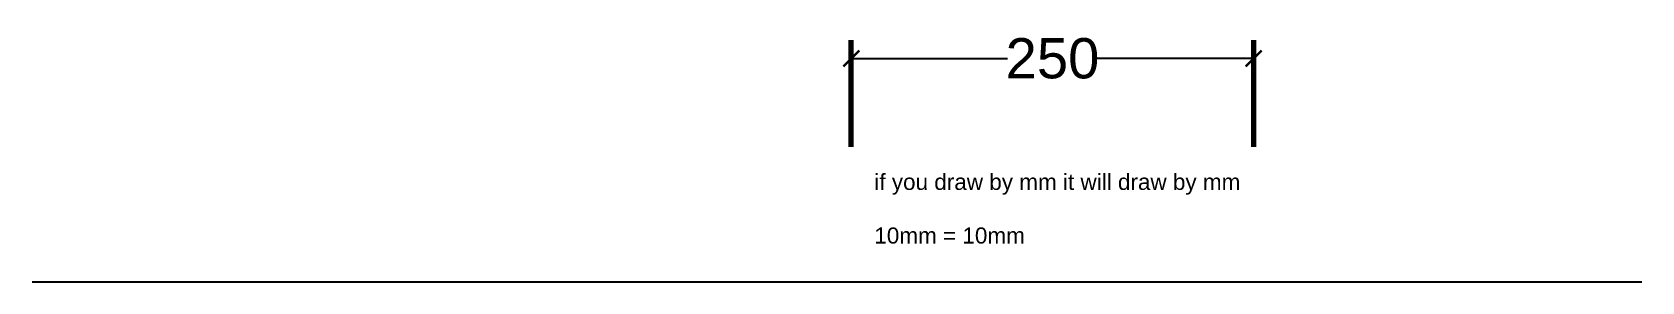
# Model space of a CAD drawing. Header units: inches. Extents: x -5594 to 287, y -2395 to 251.
# Drawn here: x -713 to 287, y 96 to 251 of the extents above.
import ezdxf

# ---------------------------------------------------------------- set-up
doc = ezdxf.new("R2010")
doc.units = ezdxf.units.IN
doc.header["$MEASUREMENT"] = 0
doc.styles.get("Standard").update_dxf_attribs({"font": 'arial.ttf'})
doc.dimstyles.get("Standard").update_dxf_attribs({"dimtxt": 25, "dimasz": 10, "dimexe": 0.18, "dimexo": 0.0625, "dimgap": 0.09, "dimtad": 0, "dimdec": 0, "dimzin": 0, "dimdsep": 46, "dimtxsty": 'Standard', "dimblk": 'ARCHTICK', "dimcen": 10, "dimadec": 0, "dimazin": 0, "dimtfac": 1, "dimtdec": 0, "dimtofl": 0, "dimtmove": 0, "dimatfit": 3, "dimldrblk": 'ARCHTICK', "dimfxl": 1, "dimtolj": 1, "dimtzin": 0, "dimarcsym": 0})

# ---------------------------------------------------------------- blocks, each defined once
blk = doc.blocks.new('_ArchTick')
at = {"color": 0, "linetype": 'ByBlock', "const_width": 0.15}
blk.add_lwpolyline([(-0.5, -0.5), (0.5, 0.5)], dxfattribs=at)
blk = doc.blocks.new('*D2')
at = {"color": 0, "lineweight": -2}
for p, q in [((-203.7, 217.7), (-203.7, 234.6)), ((-203.7, 234.4), (-106.6, 234.4)), ((46.3, 234.4), (-50.9, 234.4)), ((46.3, 217.7), (46.3, 234.6))]:
    blk.add_line(p, q, dxfattribs=at)
at = {"layer": 'Defpoints', "color": 0}
for p in [(46.3, 234.4), (-203.7, 217.7), (46.3, 217.7)]:
    blk.add_point(p, dxfattribs=at)
at = {"color": 0, "lineweight": -2, "xscale": 10, "yscale": 10, "zscale": 10, "rotation": 180}
blk.add_blockref('_ArchTick', (-203.7, 234.4), dxfattribs=at)
at = {"color": 0, "lineweight": -2, "xscale": 10, "yscale": 10, "zscale": 10}
blk.add_blockref('_ArchTick', (46.3, 234.4), dxfattribs=at)
at = {"color": 0, "insert": (-78.7, 234.4), "char_height": 25, "attachment_point": 5}
blk.add_mtext('\\A1;250', dxfattribs=at)

msp = doc.modelspace()

# ---------------------------------------------------------------- linework, layer by layer
at = {"lineweight": 70}
for p, q in [((-203.7, 179.5), (-203.7, 245.8)), ((46.3, 179.5), (46.3, 245.8))]:
    msp.add_line(p, q, dxfattribs=at)
msp.add_line((-712.6, 95.6), (287.4, 95.6))

# ---------------------------------------------------------------- texts
at = {"insert": (-189.4, 162.7), "char_height": 10, "width": 343.77, "attachment_point": 1}
msp.add_mtext('if you draw by mm it will draw by mm\\P\\P10mm = 10mm', dxfattribs=at)

# ---------------------------------------------------------------- dimensions: what is measured, and where the dimension line sits
dim = msp.add_linear_dim(base=(46.3, 234.4), p1=(-203.7, 217.7), p2=(46.3, 217.7), dimstyle='Standard')
dim.commit()
dim.dimension.update_dxf_attribs({"geometry": '*D2', "text_midpoint": (-78.7, 234.4)})

doc.saveas('drawing.dxf')
